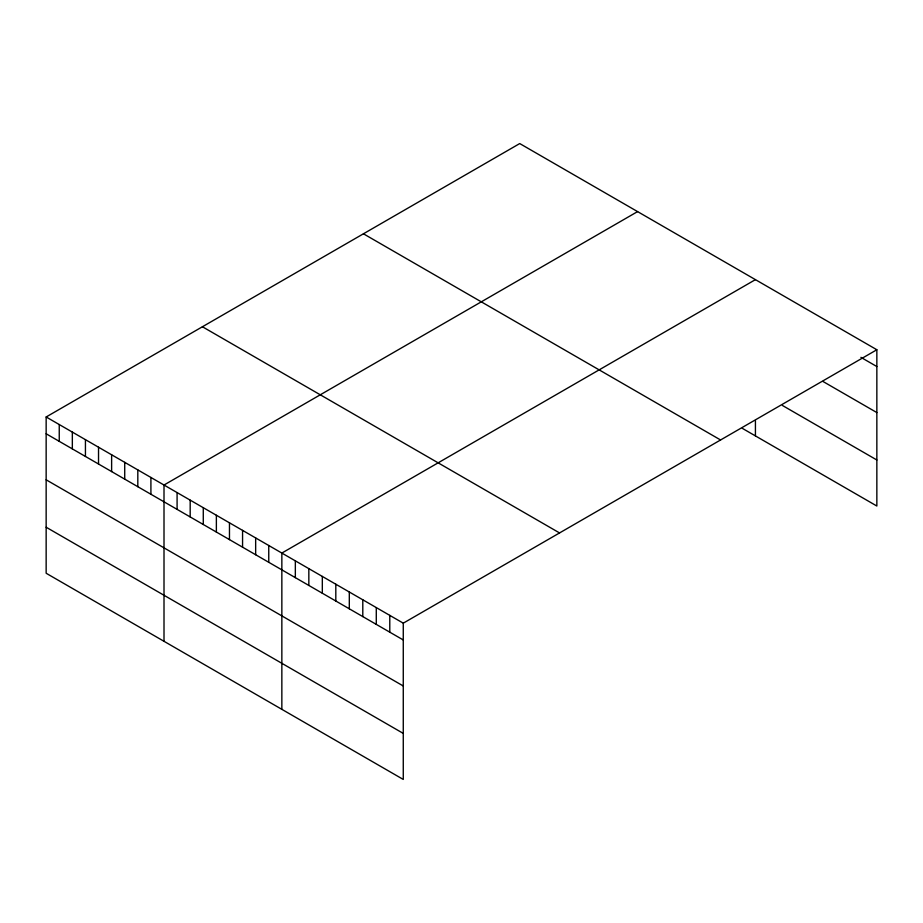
<?xml version="1.0" encoding="UTF-8"?>
<svg xmlns="http://www.w3.org/2000/svg" width="923" height="923" viewBox="0 0 923 923"><rect width="100%" height="100%" fill="white"/><g stroke="black" fill="none" stroke-linecap="round" stroke-linejoin="round"><path stroke-width="1.38" d="M46.15 416.977L403.27 623.163L403.27 779.439L46.15 573.252L46.15 416.977L519.73 143.561L876.85 349.748L876.85 506.023L742.334 428.353M637.574 211.609L164.006 485.025L164.006 641.289M755.429 279.646L281.85 553.062L281.85 709.337M403.27 623.163L876.85 349.748M860.905 357.339L876.85 366.546M822.889 381.418L876.85 412.569M782.416 405.462L876.85 459.989M363.443 233.796L720.575 439.971M202.425 326.754L559.557 532.94M46.15 433.775L403.27 639.962M46.15 479.81L403.27 685.985M46.15 527.229L403.27 733.404M755.429 420.576L755.429 435.921M389.783 615.376L389.783 632.174M376.284 607.588L376.284 624.386M362.797 599.8L362.797 616.599M349.309 592.012L349.309 608.811M335.81 584.224L335.81 601.011M322.323 576.425L322.323 593.224M308.836 568.637L308.836 585.436M295.337 560.849L295.337 577.648M268.755 545.505L268.755 562.303M255.659 537.947L255.659 554.746M242.564 530.379L242.564 547.177M229.469 522.822L229.469 539.62M216.374 515.265L216.374 532.063M203.279 507.708L203.279 524.495M190.184 500.139L190.184 516.938M177.089 492.582L177.089 509.381M150.911 477.468L150.911 494.255M137.815 469.899L137.815 486.698M124.72 462.342L124.72 479.141M111.625 454.785L111.625 471.584M98.53 447.228L98.53 464.015M85.435 439.66L85.435 456.458M72.34 432.102L72.34 448.901M59.245 424.545L59.245 441.344"/></g></svg>
